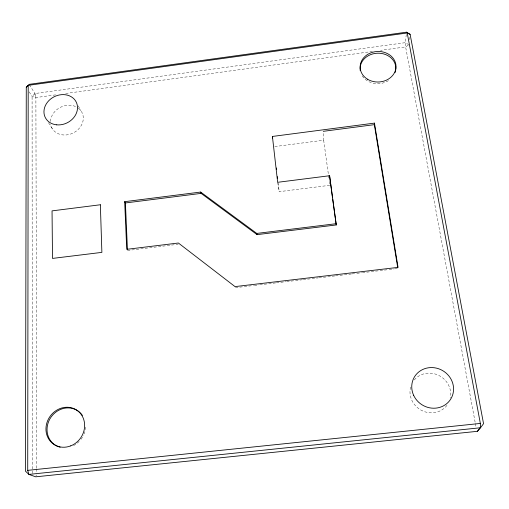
<?xml version="1.0" encoding="UTF-8"?>
<svg xmlns="http://www.w3.org/2000/svg" width="509" height="509" viewBox="0 0 509 509"><rect width="100%" height="100%" fill="white"/><g stroke="black" fill="none" stroke-linecap="round" stroke-linejoin="round"><path stroke-width="0.38" stroke-dasharray="2.54 1.91" d="M406.277 34.447L405.336 42.661L405.616 46.917L475.241 422.852M409.478 39.619L409.751 37.354M35.935 476.189L36.374 474.935M408.854 44.798L405.336 42.661L34.936 93.535L32.092 96.456L32.341 473.624M408.205 45.218L405.616 46.917L380.567 50.346M29.185 91.887L32.092 96.456L35.884 97.563L57.059 94.661M65.686 93.478L372.741 51.422M274.815 146.56L323.667 140.223L323.31 132.073M277.659 182.305L279.187 191.67L329.902 185.289M127.473 250.485L178.175 244.282M235.412 287.655L248.029 286.173M248.818 286.077L253.552 285.517M254.341 285.428L259.068 284.868M259.857 284.779L275.63 282.915M276.419 282.826L285.886 281.712M286.675 281.617L302.448 279.759M303.23 279.664L318.22 277.901M319.003 277.806L334.776 275.948M335.565 275.853L351.337 273.995M352.126 273.906L356.071 273.441M356.86 273.346L361.594 272.786M362.383 272.697L388.405 269.63M389.194 269.535L393.928 268.975M394.717 268.886L397.866 268.51M48.463 122.637L52.72 129.324M36.801 468.127L35.884 97.563L34.943 96.067L34.936 93.535L29.178 84.348M78.246 105.91L80.925 110.758M34.936 93.535L35.884 97.563M475.381 423.628L475.96 426.739M323.667 140.223L328.935 178.296M329.368 181.408L329.794 184.512M278.188 182.986L279.187 191.67M36.801 468.923L36.813 472.886M85.563 427.089A20.513 18.661 -55.3 0 1 85.041 430.818M84.857 431.549A20.513 18.661 -55.3 0 1 83.209 435.838M82.471 437.186A20.513 18.661 -55.3 0 1 80.212 440.317M79.169 441.449A20.513 18.661 -55.3 0 1 72.284 446.164M388.431 80.664A17.879 15.245 -2.6 0 1 361.797 75.141M446.966 405.355A20.723 19.482 32.4 0 1 421.07 410.133A20.723 19.482 32.4 0 1 411.068 385.542M414.288 379.924A20.723 19.482 32.4 0 1 438.892 375.464A20.723 19.482 32.4 0 1 450.306 398.063M78.246 108.086A16.924 14.335 -26.8 0 1 74.556 132.251A16.924 14.335 -26.8 0 1 50.677 124.508M50.467 121.46A16.924 14.335 -26.8 0 1 60.367 107.348A16.924 14.335 -26.8 0 1 77.616 107.647"/><path stroke-width="0.76" d="M406.538 32.182L407.225 32.983L480.35 423.437L480.515 427.757L28.886 474.401L27.721 470.354L28.199 85.353L407.225 32.983L410.12 34.338L483.55 423.679L480.515 427.757L477.417 431.32L35.713 476.818L28.886 474.401L25.45 471.137L26.277 87.313L29.178 84.348L406.538 32.182L410.12 34.338M397.739 267.734L374.35 124.66L374.459 123.114L272.417 136.45L277.659 182.305L329.584 175.732L336.264 224.953L257.064 234.636L201.131 193.382L200.654 192.058L124.68 201.679L126.735 249.334L178.385 243.016L235.031 286.605L398.063 267.378L374.459 123.114M477.417 431.32L479.962 427.904M26.277 87.313L28.199 85.353M323.279 131.328L374.35 124.66M124.68 201.679L125.405 202.964L201.131 193.382M200.654 192.058L256.765 233.421L336.239 223.693M27.721 470.354L480.35 423.437M256.765 233.421L257.064 234.636M272.417 136.45L272.665 138.022M332.46 197.511L329.584 175.732M332.676 199.076L336.264 224.953M276.47 167.983L276.648 169.561M277.462 176.668L277.647 178.245M125.405 202.964L127.435 249.69M80.142 412.735A20.513 18.661 -55.3 0 1 82.401 415.414M60.145 447.207A20.513 18.661 -55.3 0 1 49.818 419.06A20.513 18.661 -55.3 0 1 79.639 412.265M360.251 70.719A17.879 15.245 -2.6 0 1 379.307 53.216A17.879 15.245 -2.6 0 1 395.105 72.539M100.362 204.758L52.045 210.879L52.503 258.419L101.883 252.375L100.362 204.758M367.434 79.175A17.942 15.276 -2.6 0 0 395.9 68.219A17.942 15.276 -2.6 0 0 370.889 52.828A17.942 15.276 -2.6 0 0 367.434 79.175M413.652 395.353A21.263 19.972 31.5 0 0 449.733 400.545A21.263 19.972 31.5 0 0 434.578 367.784A21.263 19.972 31.5 0 0 413.652 395.353M70.713 445.878A20.589 18.718 -55.2 0 0 78.679 411.628A20.589 18.718 -55.2 0 0 46.504 424.245A20.589 18.718 -55.2 0 0 70.713 445.878M56.715 124.839A17.3 14.57 -26.7 0 0 76.853 103.588A17.3 14.57 -26.7 0 0 48.622 100.865A17.3 14.57 -26.7 0 0 56.715 124.839"/></g></svg>
